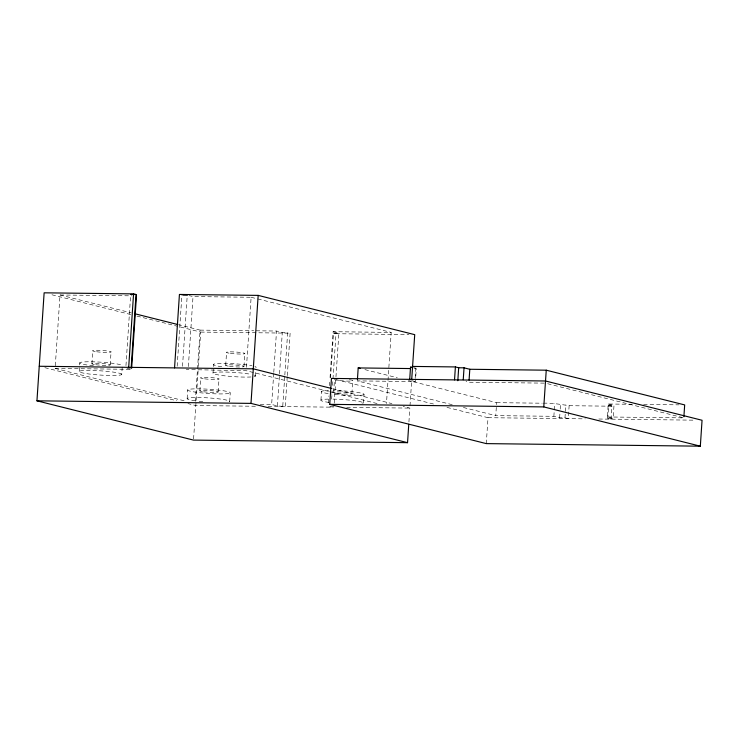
<?xml version="1.0" encoding="UTF-8"?>
<svg xmlns="http://www.w3.org/2000/svg" width="739" height="739" viewBox="0 0 739 739"><rect width="100%" height="100%" fill="white"/><g stroke="black" fill="none" stroke-linecap="round" stroke-linejoin="round"><path stroke-width="0.55" stroke-dasharray="3.69 2.77" d="M184.085 400.769L55.129 368.419L60.007 294.981L131.884 295.84M79.221 371.431L79.794 362.784M91.913 363.819L92.781 350.859M110.194 364.807L111.053 351.847M121.741 374.479A21.339 2.115 3.8 0 0 90.934 370.424A21.339 2.115 3.8 0 0 88.763 373.952A21.339 2.115 3.8 0 0 121.741 374.479L122.24 366.913M125.963 365.602L130.609 295.591M177.175 366.211L181.905 295.064M182.524 366.276L187.253 295.129M188.371 366.581L193.018 296.57L189.175 295.609M187.161 398.506L187.734 389.869M195.355 401.268L200.084 330.111L178.958 324.818M193.581 438.948L198.32 367.662M198.394 366.516L200.675 332.088L178.311 326.481M199.853 390.894L200.722 377.934M212.998 373.038L213.359 367.634M213.432 366.553L213.571 364.392M218.134 391.882L218.993 378.922M225.691 365.417L226.559 352.457M229.681 401.554L230.254 392.908A21.339 2.115 3.8 0 0 199.456 388.862A21.339 2.115 3.8 0 0 197.285 392.391A21.339 2.115 3.8 0 0 230.254 392.908M243.972 366.415L244.831 353.454M246.466 367.274L251.121 297.272L193.018 296.57M255.518 376.077L255.805 371.763M287.222 376.77L285.245 406.607L277.421 405.923L271.647 404.482L273.707 373.491M273.781 372.345L276.525 331.035L254.853 330.776M277.421 405.923L279.471 374.941M279.554 373.795L282.298 332.476L276.525 331.035M282.769 405.988L284.746 376.151M284.829 375.006L287.647 332.541L282.298 332.476M287.295 375.624L290.122 333.16L287.647 332.541M320.938 400.113L321.511 391.476M328.375 402.866L328.827 395.975M329.511 385.647L329.742 382.202M330.047 377.62L333.095 331.709L391.19 332.411L386.469 403.559M330.536 377.851L333.511 333.095L338.868 333.16L335.968 376.77M331.645 399.125L332.171 391.097M332.559 385.361L335.986 333.714L333.511 333.095M333.631 392.501L334.499 379.541M334.213 403.161L335.894 377.915M351.912 393.49L352.771 380.53M363.459 403.161L364.031 394.515A21.339 2.115 3.8 0 0 333.557 390.469M408.926 421.932L409.84 408.104L403.134 406.422M409.997 405.813L411.669 380.567M415.161 378.045L415.872 367.246M452.222 404.695L357.334 380.89L415.429 381.592L416.288 368.632L414.016 368.604M486.29 443.612L488.008 417.692L446.633 407.309M543.331 403.217C552.088 402.81 560.587 404.473 569.132 405.693L568.273 418.653L564.975 417.831L559.626 417.766L553.862 416.316L495.758 415.623L496.626 402.663L408.427 380.539M553.862 416.316L554.721 403.355M559.626 417.766L559.913 413.443M560.199 409.12L560.485 404.806M564.975 417.831L565.834 404.87M608.234 404.002L613.998 405.443L613.139 418.403L607.366 416.962L608.234 404.002L632.187 404.288M608.65 405.378L611.938 406.21L611.079 419.17L607.781 418.339L608.65 405.378L613.998 405.443M200.084 330.111L253.708 330.758M200.675 332.088L290.122 333.16M335.986 333.714L409.018 334.591M55.129 368.419L131.57 369.343L126.766 368.133M544.246 383.135L468.942 382.229L466.06 381.509M496.626 402.663L542.186 403.208M643.595 404.418L678.965 404.843M569.132 405.693L611.938 406.21M260.239 404.344L271.647 404.482M333.982 406.607L328.633 406.542L331.109 407.161M255.426 406.256L195.798 405.535L187.974 403.577M268.045 406.404L333.326 407.189M346.656 407.346L409.84 408.104M607.366 416.962L683.815 417.877L546.5 383.43M607.781 418.339L613.139 418.403M488.008 417.692L585.325 418.856M598.766 419.022L695.14 420.177M251.121 297.272L256.673 298.667M257.791 298.944L391.19 332.411M333.095 331.709L338.868 333.16M411.586 380.631L415.429 381.592M364.89 369.611L397.268 377.731M60.007 294.981L131.154 312.828M51.952 294.778L131.348 314.694M136.937 316.098L177.194 326.204M463.39 407.494L495.758 415.623M335.922 379.541L435.447 404.51M332.689 388.751L391.956 403.614M328.504 391.356L246.244 370.719L186.219 369.537M329.622 391.633L377.426 403.623M44.839 367.671L176.787 400.769M332.984 399.115A21.339 2.115 3.8 0 1 356.641 401.028A21.339 2.115 3.8 0 1 362.073 403.706M329.123 402.45A21.339 2.115 3.8 0 1 328.051 399.115M364.031 394.515A21.339 2.115 3.8 0 1 331.358 394.035M328.19 393.582A21.339 2.115 3.8 0 1 328.624 390.478M195.345 400.843A21.339 2.115 3.8 0 1 189.683 397.785A21.339 2.115 3.8 0 1 215.298 398.469A21.339 2.115 3.8 0 1 229.441 401.757M202.837 401.711A21.339 2.115 3.8 0 1 198.828 401.295M254.271 375.144A21.339 2.115 3.8 0 1 254.133 376.631M251.066 376.964A21.339 2.115 3.8 0 1 219.705 375.153A21.339 2.115 3.8 0 1 220.093 372.04A21.339 2.115 3.8 0 1 251.38 374.424M254.844 366.507A21.339 2.115 3.8 0 1 255.851 367.643M221.755 366.738A21.339 2.115 3.8 0 1 219.963 363.422A21.339 2.115 3.8 0 1 251.962 365.777M93.41 365.796A21.339 2.115 3.8 0 1 80.496 362.406A21.339 2.115 3.8 0 1 104.485 362.443A21.339 2.115 3.8 0 1 122.314 365.833M349.353 379.689A9.219 0.915 3.8 0 1 348.503 381.13A9.219 0.915 3.8 0 1 334.656 379.643M230.374 353.353A9.219 0.915 3.8 0 0 244.849 353.639A9.219 0.915 3.8 0 0 231.852 351.866A9.219 0.915 3.8 0 0 230.374 353.353M229.515 366.313A9.219 0.915 3.8 0 0 243.99 366.609A9.219 0.915 3.8 0 0 230.984 364.835A9.219 0.915 3.8 0 0 229.515 366.313M96.606 351.755A9.219 0.915 3.8 0 0 111.072 352.041A9.219 0.915 3.8 0 0 98.075 350.268A9.219 0.915 3.8 0 0 96.606 351.755M95.737 364.715A9.219 0.915 3.8 0 0 110.213 365.001A9.219 0.915 3.8 0 0 97.215 363.228A9.219 0.915 3.8 0 0 95.737 364.715M337.455 393.397A9.219 0.915 3.8 0 0 351.93 393.684A9.219 0.915 3.8 0 0 338.933 391.91A9.219 0.915 3.8 0 0 337.455 393.397M204.546 378.83A9.219 0.915 3.8 0 0 219.012 379.116A9.219 0.915 3.8 0 0 206.015 377.343A9.219 0.915 3.8 0 0 204.546 378.83M203.678 391.79A9.219 0.915 3.8 0 0 218.153 392.076A9.219 0.915 3.8 0 0 205.156 390.303A9.219 0.915 3.8 0 0 203.678 391.79"/><path stroke-width="1.11" d="M408.769 424.232L407.549 442.67L193.507 440.102L36.95 400.824L44.128 292.82L133.565 293.891L136.031 294.51L131.154 367.957M133.565 293.891L128.688 367.338L130.332 367.754M131.653 368.188L136.456 295.896M174.552 367.893L179.429 294.445L258.17 295.388L414.718 334.656L411.715 379.384M407.549 442.67L250.992 403.392L258.17 295.388M329.733 404.344L331.451 378.414L545.493 380.991L702.05 420.26L700.332 446.18L486.29 443.612L329.733 404.344L543.775 406.912L700.332 446.18M357.408 379.818L358.193 367.93L410.598 368.558M409.739 379.061L410.524 367.181L412.667 367.209M454.531 379.892L455.39 366.932L412.574 366.424L414.773 366.969M457.82 380.724L458.679 367.763L455.39 366.932M463.242 379.707L464.037 367.828L458.679 367.763M469.08 380.077L469.801 369.269L464.037 367.828M543.775 406.912L546.25 370.193L469.801 369.269M683.889 416.796L684.674 404.917L546.25 370.193M130.683 294.445L136.031 294.51M182.856 295.073L187.253 295.129M39.25 366.267L253.292 368.835L331.562 388.474M36.95 400.824L250.992 403.392M410.524 367.181L412.445 367.662M358.193 367.93L360.429 368.493M134.489 313.659L177.85 324.541"/></g></svg>
